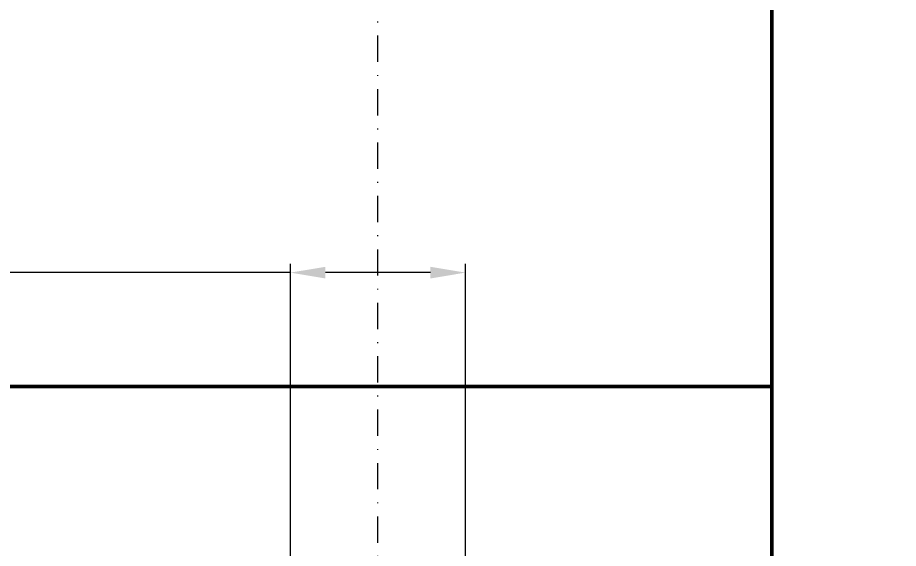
# Model space of a CAD drawing. Header units: inches. Extents: x -122986 to 27550, y -4965 to 6170.
# Drawn here: x 4571.2 to 4671.8, y 532.8 to 593.4 of the extents above; entities that cross this region are included whole.
import ezdxf

# ---------------------------------------------------------------- set-up
doc = ezdxf.new("R2010")
doc.units = ezdxf.units.IN
doc.header["$LTSCALE"] = 2
doc.header["$MEASUREMENT"] = 0
doc.linetypes.add('DASHDOT', pattern=[1, 0.5, -0.25, 0, -0.25])
for name, color, linetype, lineweight in [('1 mãnh', 7, 'Continuous', 5), ('1 Đường Tâm', 50, 'DASHDOT', 9), ('1 Đậm', 7, 'Continuous', 50)]:
    doc.layers.add(name, color=color, linetype=linetype, lineweight=lineweight)
doc.styles.add('tinh', font='arial.ttf')
doc.dimstyles.new('Tịnh', dxfattribs={"dimtxt": 0.3, "dimasz": 1.5, "dimexe": 1, "dimexo": 0.0625, "dimgap": 0.4, "dimtad": 1, "dimtoh": 1, "dimzin": 0, "dimdsep": 46, "dimtxsty": 'tinh', "dimcen": 0.09, "dimclrd": 256, "dimclre": 256, "dimclrt": 4, "dimadec": 0, "dimazin": 0, "dimtfac": 1, "dimtofl": 0, "dimtmove": 0, "dimatfit": 3, "dimfxl": 1, "dimtfillclr": 4, "dimtolj": 1, "dimtzin": 0, "dimlwd": -1, "dimlwe": -1, "dimarcsym": 0})

# ---------------------------------------------------------------- blocks, each defined once
blk = doc.blocks.new('*D293')
at = {"layer": '1 mãnh', "ltscale": 15, "transparency": 16777216}
for p, q in [((4602.39, 529.39), (4602.39, 565.33)), ((4622.39, 529.39), (4622.39, 565.33)), ((4602.39, 564.33), (4523.46, 564.33)), ((4618.39, 564.33), (4606.39, 564.33))]:
    blk.add_line(p, q, dxfattribs=at)
for points in [[(4606.39, 564.99), (4606.39, 563.66), (4602.39, 564.33)], [(4618.39, 564.99), (4618.39, 563.66), (4622.39, 564.33)]]:
    blk.add_solid(points, dxfattribs=at)
at = {"layer": 'Defpoints', "color": 0, "ltscale": 15, "transparency": 16777216}
for p in [(4622.39, 564.33), (4602.39, 529.33), (4622.39, 529.33)]:
    blk.add_point(p, dxfattribs=at)
at = {"layer": '1 mãnh', "color": 4, "ltscale": 15, "transparency": 16777216, "insert": (4540.39, 568.52), "char_height": 3, "attachment_point": 5, "style": 'tinh'}
blk.add_mtext('\\A1;{\\H1.6667x;%%C10H7/k6}', dxfattribs=at)

msp = doc.modelspace()

# ---------------------------------------------------------------- hatches: boundary and pattern name
at = {"layer": '1 mãnh', "lineweight": 13, "ltscale": 15}
h = msp.add_hatch(dxfattribs=at)
h.set_pattern_fill('ANSI31', color=256, scale=30, angle=90)
h.set_pattern_definition([(135, (12227.5536, -25339.629), (-2.65165043, -2.65165043), [])])
h.paths.add_polyline_path([(4572.388, 531.328), (4552.388, 531.328), (4552.388, 519.328), (4586.388, 519.328), (4586.388, 531.328)])
edge = h.paths.add_edge_path()
edge.add_line((4732.388, 588.328), (4720.388, 588.328))
edge.add_line((4720.388, 588.328), (4720.388, 531.328))
edge.add_line((4720.388, 531.328), (4638.388, 531.328))
edge.add_line((4638.388, 531.328), (4638.388, 519.328))
edge.add_line((4638.388, 519.328), (4730.388, 519.328))
edge.add_arc((4730.388, 521.328), 2, 270, 360)
edge.add_line((4732.388, 521.328), (4732.388, 588.328))

# ---------------------------------------------------------------- linework, layer by layer
at = {"layer": '1 Đường Tâm', "lineweight": 9, "ltscale": 3}
msp.add_line((4612.388, 466.386), (4612.388, 817.328), dxfattribs=at)
at = {"layer": '1 Đậm', "lineweight": 50}
for p, q in [((4657.388, 615.328), (4657.388, 551.328)), ((4657.388, 551.328), (4567.388, 551.328)), ((4657.388, 551.328), (4567.388, 551.328)), ((4657.388, 551.328), (4657.388, 531.328))]:
    msp.add_line(p, q, dxfattribs=at)

# ---------------------------------------------------------------- dimensions: what is measured, and where the dimension line sits
at = {"layer": '1 mãnh', "ltscale": 15}
dim = msp.add_linear_dim(base=(4622.388, 564.328), p1=(4602.388, 529.328), p2=(4622.388, 529.328), text='{\\H1.6667x;%%C10H7/k6}', dimstyle='Tịnh', override={"dimtxt": 3, "dimasz": 4, "dimgap": 1.5, "dimdec": 0, "dimtdec": 0}, dxfattribs=at)
dim.commit()
dim.dimension.update_dxf_attribs({"geometry": '*D293', "text_midpoint": (4540.388, 564.328), "dimtype": 160})

doc.saveas('drawing.dxf')
